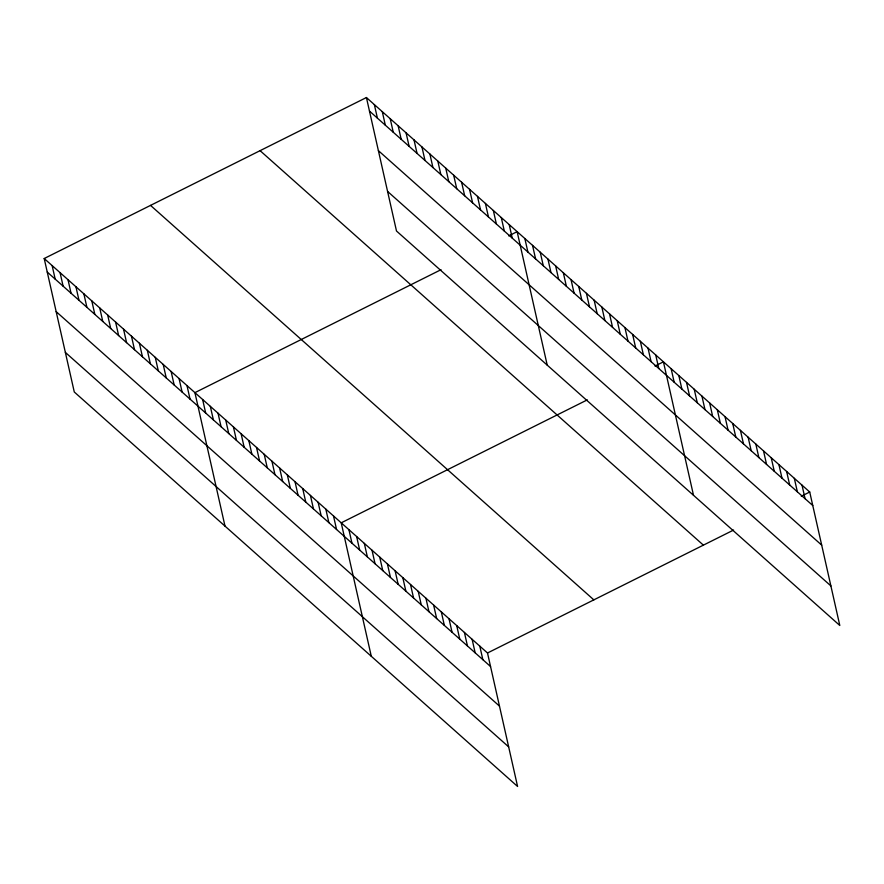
<?xml version="1.0" encoding="UTF-8"?>
<svg xmlns="http://www.w3.org/2000/svg" width="884" height="884" viewBox="0 0 884 884"><rect width="100%" height="100%" fill="white"/><g stroke="black" fill="none" stroke-linecap="round" stroke-linejoin="round"><path stroke-width="1.33" d="M44.2 258.526L487.504 652.989L517.582 786.462L74.278 391.988L44.2 258.526L366.418 97.538L809.722 492.012L839.8 625.474L396.496 231.011L366.418 97.538M441.017 269.697L194.922 392.64L225 526.113M508.676 235.884L517.14 231.663L547.218 365.125M587.308 399.866L341.213 522.82L371.291 656.282M654.978 366.064L663.431 361.832L693.509 495.305M487.504 652.989L733.598 530.046M801.269 496.233L809.722 492.012M369.468 111.075L812.772 505.537M378.385 150.645L821.689 545.119M387.579 191.43L830.883 585.904M260.084 150.667L703.388 545.141M150.534 205.397L593.838 599.871M47.25 272.051L490.554 666.525M56.167 311.632L499.471 706.095M65.361 352.407L508.665 746.881M802.02 485.161L805.07 498.687M794.318 478.31L797.368 491.836M786.627 471.459L789.677 484.984M778.926 464.608L781.975 478.133M771.224 457.757L774.274 471.282M763.522 450.906L766.572 464.432M755.82 444.055L758.87 457.581M748.129 437.204L751.179 450.729M740.427 430.353L743.477 443.878M732.726 423.502L735.775 437.027M725.024 416.651L728.073 430.177M717.333 409.8L720.372 423.326M709.631 402.949L712.681 416.474M701.929 396.098L704.979 409.623M694.227 389.247L697.277 402.772M686.525 382.396L689.575 395.921M678.835 375.545L681.873 389.071M671.133 368.683L674.183 382.219M655.729 354.981L658.779 368.517M648.027 348.13L651.077 361.666M640.336 341.279L643.386 354.816M632.635 334.428L635.684 347.964M624.933 327.577L627.983 341.113M617.231 320.726L620.281 334.262M609.529 313.875L612.579 327.411M601.838 307.024L604.888 320.561M594.136 300.173L597.186 313.698M586.435 293.322L589.484 306.847M578.733 286.471L581.783 299.996M571.031 279.62L574.081 293.145M563.34 272.769L566.39 286.294M555.638 265.918L558.688 279.443M547.936 259.067L550.986 272.592M540.234 252.216L543.284 265.741M532.544 245.365L535.582 258.89M524.842 238.514L527.892 252.039M509.206 224.602L512.256 238.127M501.272 217.541L504.322 231.078M493.338 210.48L496.388 224.017M485.404 203.43L488.454 216.956M477.471 196.37L480.52 209.895M469.548 189.309L472.586 202.834M461.614 182.248L464.664 195.773M453.68 175.187L456.73 188.723M445.746 168.137L448.796 181.662M437.812 161.076L440.862 174.601M429.878 154.015L432.928 167.54M421.944 146.954L424.994 160.479M414.01 139.893L417.06 153.429M406.076 132.832L409.126 146.368M398.143 125.782L401.192 139.307M390.209 118.721L393.258 132.246M382.286 111.66L385.325 125.185M374.352 104.599L377.402 118.124M479.802 646.138L482.852 659.674M472.111 639.287L475.161 652.812M464.409 632.436L467.459 645.961M456.708 625.585L459.757 639.11M449.006 618.734L452.055 632.259M441.315 611.883L444.354 625.408M433.613 605.032L436.663 618.557M425.911 598.181L428.961 611.706M418.209 591.33L421.259 604.855M410.507 584.479L413.557 598.004M402.817 577.628L405.855 591.153M395.115 570.777L398.165 584.302M387.413 563.926L390.463 577.451M379.711 557.075L382.761 570.6M372.009 550.224L375.059 563.749M364.318 543.373L367.368 556.898M356.617 536.522L359.666 550.047M348.915 529.671L351.965 543.196M333.511 515.969L336.561 529.494M325.82 509.118L328.87 522.643M318.118 502.267L321.168 515.792M310.417 495.416L313.466 508.941M302.715 488.565L305.765 502.09M295.024 481.703L298.063 495.239M287.322 474.852L290.372 488.388M279.62 468.001L282.67 481.537M271.918 461.15L274.968 474.686M264.217 454.299L267.266 467.835M256.526 447.448L259.565 460.984M248.824 440.597L251.874 454.133M241.122 433.746L244.172 447.282M233.42 426.895L236.47 440.431M225.718 420.044L228.768 433.58M218.028 413.193L221.066 426.718M210.326 406.342L213.375 419.867M202.624 399.491L205.674 413.016M186.988 385.579L190.038 399.115M179.054 378.518L182.104 392.054M171.12 371.468L174.17 384.993M163.197 364.407L166.236 377.932M155.264 357.346L158.313 370.871M147.33 350.285L150.379 363.81M139.396 343.224L142.446 356.76M131.462 336.174L134.512 349.699M123.528 329.113L126.578 342.638M115.594 322.052L118.644 335.577M107.66 314.991L110.71 328.517M99.726 307.93L102.776 321.467M91.792 300.869L94.842 314.406M83.87 293.819L86.908 307.345M75.936 286.759L78.985 300.284M68.002 279.698L71.051 293.223M60.068 272.637L63.118 286.162M52.134 265.576L55.184 279.112"/></g></svg>
